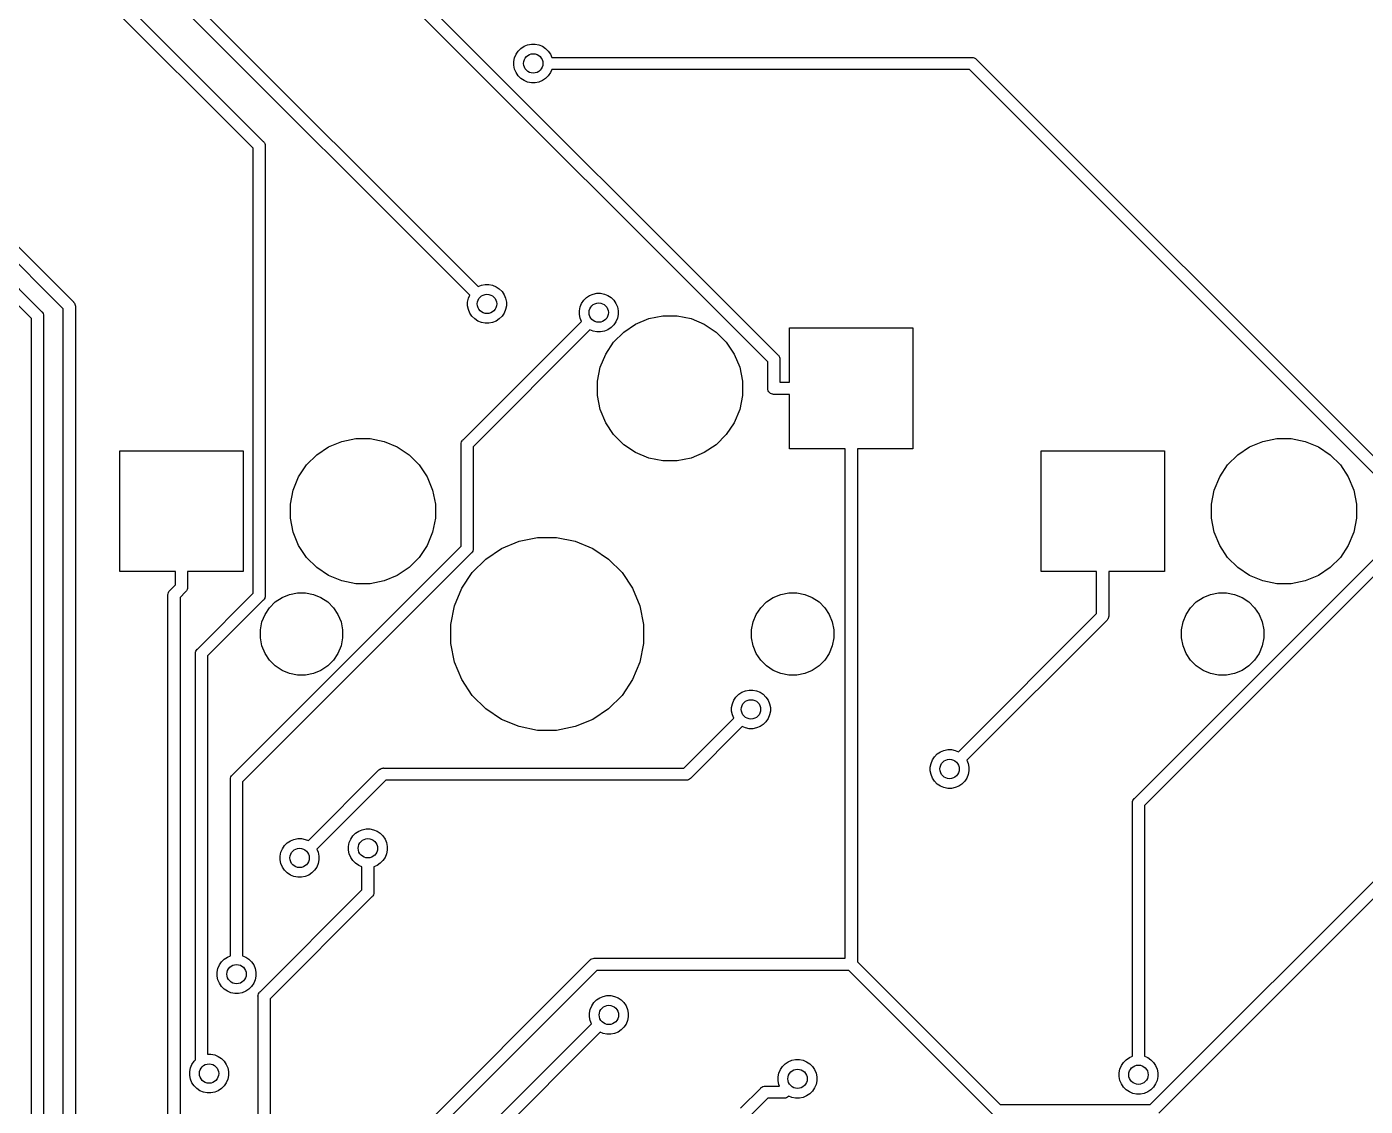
# Model space of a CAD drawing. Extents: x 1.2 to 14.9, y -4.9 to -0.3.
# Drawn here: x 9.416 to 10.506, y -1.868 to -0.989 of the extents above; entities that cross this region are included whole.
import ezdxf

# ---------------------------------------------------------------- set-up
doc = ezdxf.new("R2010")
doc.units = 0
doc.header["$MEASUREMENT"] = 0
doc.layers.add('BLACK', color=7, linetype='CONTINUOUS')

msp = doc.modelspace()

# ---------------------------------------------------------------- linework, layer by layer
at = {"layer": 'BLACK', "linetype": 'CONTINUOUS'}
for p, q in [((10.0197, -1.26166), (9.57049, -0.812434)), ((9.57872, -0.806745), (10.0279, -1.25597)), ((9.04696, -0.839175), (9.42835, -1.22056)), ((9.42012, -1.22625), (9.04127, -0.847406)), ((9.48287, -0.956064), (9.60887, -1.08207)), ((9.60064, -1.08775), (9.47464, -0.961753)), ((9.77695, -1.20734), (9.53905, -0.969442)), ((9.54728, -0.963753), (9.78391, -1.20038)), ((9.81357, -1.01402), (9.81476, -1.01116)), ((9.81476, -1.01116), (9.81648, -1.00858)), ((9.81648, -1.00858), (9.81868, -1.00639)), ((9.81868, -1.00639), (9.82126, -1.00466)), ((9.82126, -1.00466), (9.82412, -1.00348)), ((9.82412, -1.00348), (9.82717, -1.00287)), ((9.82717, -1.00287), (9.83027, -1.00287)), ((9.83027, -1.00287), (9.83331, -1.00348)), ((9.83331, -1.00348), (9.83618, -1.00466)), ((9.83618, -1.00466), (9.83876, -1.00639)), ((9.83876, -1.00639), (9.84095, -1.00858)), ((9.84095, -1.00858), (9.84267, -1.01116)), ((9.84267, -1.01116), (9.84372, -1.0137)), ((9.81297, -1.01707), (9.81357, -1.01402)), ((9.81297, -1.02017), (9.81297, -1.01707)), ((9.81357, -1.02321), (9.81297, -1.02017)), ((9.81476, -1.02608), (9.81357, -1.02321)), ((9.84372, -1.02354), (9.84267, -1.02608)), ((9.84372, -1.0137), (10.1857, -1.0137)), ((10.1839, -1.02354), (9.84372, -1.02354)), ((10.5203, -1.35991), (10.1839, -1.02354)), ((10.1857, -1.0137), (10.1859, -1.01367)), ((10.1859, -1.01367), (10.1862, -1.0137)), ((10.1862, -1.0137), (10.1862, -1.0137)), ((10.1862, -1.0137), (10.1869, -1.01377)), ((10.1869, -1.01377), (10.1878, -1.01405)), ((10.1878, -1.01405), (10.1887, -1.01451)), ((10.1887, -1.01451), (10.1894, -1.01512)), ((10.1894, -1.01512), (10.1896, -1.01531)), ((10.1896, -1.01531), (10.5272, -1.35295)), ((9.81648, -1.02866), (9.81476, -1.02608)), ((9.81868, -1.03085), (9.81648, -1.02866)), ((9.82126, -1.03257), (9.81868, -1.03085)), ((9.82412, -1.03376), (9.82126, -1.03257)), ((9.82717, -1.03437), (9.82412, -1.03376)), ((9.83027, -1.03437), (9.82717, -1.03437)), ((9.83331, -1.03376), (9.83027, -1.03437)), ((9.83618, -1.03257), (9.83331, -1.03376)), ((9.83876, -1.03085), (9.83618, -1.03257)), ((9.84095, -1.02866), (9.83876, -1.03085)), ((9.84267, -1.02608), (9.84095, -1.02866)), ((9.60064, -1.45012), (9.60064, -1.08775)), ((9.60887, -1.08207), (9.60906, -1.08222)), ((9.60906, -1.08222), (9.60921, -1.08241)), ((9.60921, -1.08241), (9.60967, -1.08297)), ((9.60967, -1.08297), (9.60983, -1.08326)), ((9.60983, -1.08326), (9.61013, -1.08382)), ((9.61013, -1.08382), (9.61041, -1.08475)), ((9.61041, -1.08475), (9.61048, -1.08548)), ((9.61048, -1.08548), (9.61048, -1.08548)), ((9.61048, -1.08548), (9.61051, -1.08572)), ((9.61051, -1.08572), (9.61048, -1.08596)), ((9.61048, -1.08596), (9.61048, -1.45192)), ((9.35063, -1.10922), (9.45428, -1.21287)), ((9.44605, -1.21855), (9.3424, -1.11491)), ((9.78645, -1.19933), (9.78949, -1.19872)), ((9.78949, -1.19872), (9.79259, -1.19872)), ((9.79259, -1.19872), (9.79563, -1.19933)), ((9.7759, -1.20987), (9.77695, -1.20734)), ((9.78391, -1.20038), (9.78645, -1.19933)), ((9.79563, -1.19933), (9.7985, -1.20051)), ((9.7985, -1.20051), (9.80108, -1.20224)), ((9.80108, -1.20224), (9.80327, -1.20443)), ((9.80327, -1.20443), (9.805, -1.20701)), ((9.805, -1.20701), (9.80618, -1.20987)), ((9.86979, -1.2115), (9.87198, -1.2093)), ((9.87198, -1.2093), (9.87456, -1.20758)), ((9.87456, -1.20758), (9.87743, -1.20639)), ((9.87743, -1.20639), (9.88047, -1.20579)), ((9.88047, -1.20579), (9.88357, -1.20579)), ((9.88357, -1.20579), (9.88662, -1.20639)), ((9.88662, -1.20639), (9.88948, -1.20758)), ((9.88948, -1.20758), (9.89206, -1.2093)), ((9.89206, -1.2093), (9.89426, -1.2115)), ((9.42835, -1.22056), (9.42854, -1.22072)), ((9.44605, -2.06227), (9.44605, -1.21855)), ((9.45428, -1.21287), (9.45447, -1.21302)), ((9.45447, -1.21302), (9.45462, -1.21321)), ((9.45462, -1.21321), (9.45462, -1.21321)), ((9.45462, -1.21321), (9.4547, -1.21331)), ((9.4547, -1.21331), (9.45508, -1.21377)), ((9.45508, -1.21377), (9.45554, -1.21462)), ((9.45554, -1.21462), (9.45582, -1.21555)), ((9.45582, -1.21555), (9.45589, -1.21627)), ((9.45589, -1.21627), (9.45589, -1.21627)), ((9.45589, -1.21627), (9.45592, -1.21652)), ((9.45592, -1.21652), (9.45589, -1.21676)), ((9.45589, -1.21676), (9.45589, -2.06047)), ((9.77529, -1.21292), (9.7759, -1.20987)), ((9.77529, -1.21602), (9.77529, -1.21292)), ((9.7759, -1.21906), (9.77529, -1.21602)), ((9.77708, -1.22193), (9.7759, -1.21906)), ((9.80618, -1.21906), (9.805, -1.22193)), ((9.80618, -1.20987), (9.80679, -1.21292)), ((9.80679, -1.21602), (9.80618, -1.21906)), ((9.80679, -1.21292), (9.80679, -1.21602)), ((9.86628, -1.21998), (9.86688, -1.21694)), ((9.86628, -1.22309), (9.86628, -1.21998)), ((9.86688, -1.21694), (9.86807, -1.21408)), ((9.86807, -1.21408), (9.86979, -1.2115)), ((9.89426, -1.2115), (9.89598, -1.21408)), ((9.89598, -1.21408), (9.89717, -1.21694)), ((9.89717, -1.21694), (9.89777, -1.21998)), ((9.89777, -1.21998), (9.89777, -1.22309)), ((9.42012, -2.08405), (9.42012, -1.22625)), ((9.42854, -1.22072), (9.42869, -1.2209)), ((9.42869, -1.2209), (9.42869, -1.2209)), ((9.42869, -1.2209), (9.42897, -1.22125)), ((9.42897, -1.22125), (9.42915, -1.22147)), ((9.42915, -1.22147), (9.42961, -1.22232)), ((9.42961, -1.22232), (9.42989, -1.22325)), ((9.42989, -1.22325), (9.42996, -1.22397)), ((9.42996, -1.22397), (9.42996, -1.22397)), ((9.42996, -1.22397), (9.42998, -1.22421)), ((9.42998, -1.22421), (9.42996, -1.22445)), ((9.42996, -1.22445), (9.42996, -2.08225)), ((9.77151, -1.32509), (9.86793, -1.22867)), ((9.77881, -1.22451), (9.77708, -1.22193)), ((9.781, -1.2267), (9.77881, -1.22451)), ((9.78358, -1.22842), (9.781, -1.2267)), ((9.78645, -1.22961), (9.78358, -1.22842)), ((9.78949, -1.23022), (9.78645, -1.22961)), ((9.79259, -1.23022), (9.78949, -1.23022)), ((9.79563, -1.22961), (9.79259, -1.23022)), ((9.7985, -1.22842), (9.79563, -1.22961)), ((9.80108, -1.2267), (9.7985, -1.22842)), ((9.80327, -1.22451), (9.80108, -1.2267)), ((9.805, -1.22193), (9.80327, -1.22451)), ((9.86688, -1.22613), (9.86628, -1.22309)), ((9.86793, -1.22867), (9.86688, -1.22613)), ((9.89598, -1.22899), (9.89426, -1.23157)), ((9.89717, -1.22613), (9.89598, -1.22899)), ((9.89777, -1.22309), (9.89717, -1.22613)), ((9.90235, -1.23735), (9.91203, -1.23089)), ((9.91203, -1.23089), (9.92277, -1.22644)), ((9.92277, -1.22644), (9.93418, -1.22417)), ((9.93418, -1.22417), (9.94582, -1.22417)), ((9.94582, -1.22417), (9.95723, -1.22644)), ((9.95723, -1.22644), (9.96797, -1.23089)), ((9.96797, -1.23089), (9.97765, -1.23735)), ((9.87489, -1.23563), (9.77974, -1.33077)), ((9.87743, -1.23668), (9.87489, -1.23563)), ((9.88047, -1.23728), (9.87743, -1.23668)), ((9.88357, -1.23728), (9.88047, -1.23728)), ((9.88662, -1.23668), (9.88357, -1.23728)), ((9.88948, -1.23549), (9.88662, -1.23668)), ((9.89206, -1.23377), (9.88948, -1.23549)), ((9.89426, -1.23157), (9.89206, -1.23377)), ((9.89413, -1.24558), (9.90235, -1.23735)), ((9.97765, -1.23735), (9.98587, -1.24558)), ((10.0374, -1.2783), (10.0374, -1.23401)), ((10.0374, -1.23401), (10.1378, -1.23401)), ((10.1378, -1.23401), (10.1378, -1.33244)), ((9.88767, -1.25525), (9.89413, -1.24558)), ((9.98587, -1.24558), (9.99233, -1.25525)), ((9.88321, -1.266), (9.88767, -1.25525)), ((9.99233, -1.25525), (9.99679, -1.266)), ((10.0197, -1.28298), (10.0197, -1.26166)), ((10.0279, -1.25597), (10.0281, -1.25613)), ((10.0281, -1.25613), (10.0283, -1.25631)), ((10.0283, -1.25631), (10.0287, -1.25687)), ((10.0287, -1.25687), (10.0289, -1.25716)), ((10.0289, -1.25716), (10.0292, -1.25773)), ((10.0292, -1.25773), (10.0295, -1.25866)), ((10.0295, -1.25866), (10.0296, -1.25938)), ((10.0296, -1.25938), (10.0296, -1.25938)), ((10.0296, -1.25938), (10.0296, -1.25962)), ((10.0296, -1.25962), (10.0296, -1.25986)), ((10.0296, -1.25986), (10.0296, -1.2783)), ((9.88094, -1.27741), (9.88321, -1.266)), ((9.99679, -1.266), (9.99906, -1.27741)), ((9.88094, -1.28904), (9.88094, -1.27741)), ((9.99906, -1.27741), (9.99906, -1.28904)), ((10.0197, -1.28322), (10.0197, -1.28298)), ((10.0198, -1.28419), (10.0197, -1.28322)), ((10.0201, -1.28512), (10.0198, -1.28419)), ((10.0205, -1.28597), (10.0201, -1.28512)), ((10.0211, -1.28672), (10.0205, -1.28597)), ((10.0296, -1.2783), (10.0374, -1.2783)), ((9.88321, -1.30045), (9.88094, -1.28904)), ((9.99906, -1.28904), (9.99679, -1.30045)), ((10.0219, -1.28734), (10.0211, -1.28672)), ((10.0227, -1.28779), (10.0219, -1.28734)), ((10.0237, -1.28807), (10.0227, -1.28779)), ((10.024, -1.28811), (10.0237, -1.28807)), ((10.0246, -1.28817), (10.024, -1.28811)), ((10.0249, -1.28815), (10.0246, -1.28817)), ((10.0374, -1.28815), (10.0249, -1.28815)), ((10.0374, -1.33244), (10.0374, -1.28815)), ((9.88767, -1.3112), (9.88321, -1.30045)), ((9.99679, -1.30045), (9.99233, -1.3112)), ((9.89413, -1.32087), (9.88767, -1.3112)), ((9.99233, -1.3112), (9.98587, -1.32087)), ((9.66203, -1.33089), (9.67277, -1.32644)), ((9.67277, -1.32644), (9.68418, -1.32417)), ((9.68418, -1.32417), (9.69582, -1.32417)), ((9.69582, -1.32417), (9.70723, -1.32644)), ((9.70723, -1.32644), (9.71797, -1.33089)), ((9.76988, -1.32874), (9.76997, -1.32777)), ((9.7699, -1.32898), (9.76988, -1.32874)), ((9.7699, -1.41186), (9.7699, -1.32898)), ((9.76997, -1.32777), (9.77025, -1.32684)), ((9.77025, -1.32684), (9.77071, -1.32599)), ((9.77071, -1.32599), (9.77117, -1.32543)), ((9.77117, -1.32543), (9.77133, -1.32524)), ((9.77117, -1.32543), (9.77117, -1.32543)), ((9.77133, -1.32524), (9.77151, -1.32509)), ((9.90235, -1.3291), (9.89413, -1.32087)), ((9.91203, -1.33556), (9.90235, -1.3291)), ((9.97765, -1.3291), (9.96797, -1.33556)), ((9.98587, -1.32087), (9.97765, -1.3291)), ((10.412, -1.33089), (10.4228, -1.32644)), ((10.4228, -1.32644), (10.4342, -1.32417)), ((10.4342, -1.32417), (10.4458, -1.32417)), ((10.4458, -1.32417), (10.4572, -1.32644)), ((10.4572, -1.32644), (10.468, -1.33089)), ((9.49217, -1.43244), (9.49217, -1.33401)), ((9.49217, -1.33401), (9.59256, -1.33401)), ((9.59256, -1.33401), (9.59256, -1.43244)), ((9.64413, -1.34558), (9.65235, -1.33735)), ((9.65235, -1.33735), (9.66203, -1.33089)), ((9.71797, -1.33089), (9.72765, -1.33735)), ((9.72765, -1.33735), (9.73587, -1.34558)), ((9.77974, -1.33077), (9.77974, -1.41365)), ((9.92277, -1.34001), (9.91203, -1.33556)), ((9.93418, -1.34228), (9.92277, -1.34001)), ((9.95723, -1.34001), (9.94582, -1.34228)), ((9.96797, -1.33556), (9.95723, -1.34001)), ((10.0827, -1.33244), (10.0374, -1.33244)), ((10.0827, -1.74734), (10.0827, -1.33244)), ((10.1378, -1.33244), (10.0926, -1.33244)), ((10.0926, -1.33244), (10.0926, -1.75023)), ((10.2422, -1.43244), (10.2422, -1.33401)), ((10.2422, -1.33401), (10.3426, -1.33401)), ((10.331, -1.86651), (10.8642, -1.33331)), ((10.8725, -1.339), (10.338, -1.87347)), ((10.3426, -1.33401), (10.3426, -1.43244)), ((10.3941, -1.34558), (10.4024, -1.33735)), ((10.4024, -1.33735), (10.412, -1.33089)), ((10.468, -1.33089), (10.4776, -1.33735)), ((10.4776, -1.33735), (10.4859, -1.34558)), ((9.63767, -1.35525), (9.64413, -1.34558)), ((9.73587, -1.34558), (9.74233, -1.35525)), ((9.94582, -1.34228), (9.93418, -1.34228)), ((10.3877, -1.35525), (10.3941, -1.34558)), ((10.4859, -1.34558), (10.4923, -1.35525)), ((9.63321, -1.366), (9.63767, -1.35525)), ((9.74233, -1.35525), (9.74679, -1.366)), ((10.3832, -1.366), (10.3877, -1.35525)), ((10.4923, -1.35525), (10.4968, -1.366)), ((9.63094, -1.37741), (9.63321, -1.366)), ((9.74679, -1.366), (9.74906, -1.37741)), ((10.3809, -1.37741), (10.3832, -1.366)), ((10.4968, -1.366), (10.4991, -1.37741)), ((9.63094, -1.38904), (9.63094, -1.37741)), ((9.74906, -1.37741), (9.74906, -1.38904)), ((10.3182, -1.61711), (10.5588, -1.37653)), ((10.567, -1.38222), (10.3264, -1.6228)), ((10.3809, -1.38904), (10.3809, -1.37741)), ((10.4991, -1.37741), (10.4991, -1.38904)), ((9.63321, -1.40045), (9.63094, -1.38904)), ((9.74906, -1.38904), (9.74679, -1.40045)), ((10.3832, -1.40045), (10.3809, -1.38904)), ((10.4991, -1.38904), (10.4968, -1.40045)), ((9.63767, -1.4112), (9.63321, -1.40045)), ((9.74679, -1.40045), (9.74233, -1.4112)), ((9.8171, -1.40774), (9.83227, -1.40472)), ((9.83227, -1.40472), (9.84773, -1.40472)), ((9.84773, -1.40472), (9.8629, -1.40774)), ((10.3877, -1.4112), (10.3832, -1.40045)), ((10.4968, -1.40045), (10.4923, -1.4112)), ((9.58382, -1.59794), (9.7699, -1.41186)), ((9.64413, -1.42087), (9.63767, -1.4112)), ((9.74233, -1.4112), (9.73587, -1.42087)), ((9.77893, -1.41664), (9.77847, -1.4172)), ((9.77939, -1.41579), (9.77893, -1.41664)), ((9.77946, -1.41558), (9.77939, -1.41579)), ((9.77967, -1.41486), (9.77946, -1.41558)), ((9.77974, -1.41414), (9.77967, -1.41486)), ((9.77974, -1.41365), (9.77977, -1.41389)), ((9.77977, -1.41389), (9.77974, -1.41413)), ((9.77974, -1.41413), (9.77974, -1.41414)), ((9.78996, -1.42225), (9.80282, -1.41366)), ((9.80282, -1.41366), (9.8171, -1.40774)), ((9.8629, -1.40774), (9.87718, -1.41366)), ((9.87718, -1.41366), (9.89004, -1.42225)), ((10.3941, -1.42087), (10.3877, -1.4112)), ((10.4923, -1.4112), (10.4859, -1.42087)), ((9.77813, -1.41754), (9.59205, -1.60362)), ((9.65235, -1.4291), (9.64413, -1.42087)), ((9.73587, -1.42087), (9.72765, -1.4291)), ((9.77832, -1.41739), (9.77813, -1.41754)), ((9.77847, -1.4172), (9.77832, -1.41739)), ((9.77903, -1.43318), (9.78996, -1.42225)), ((9.89004, -1.42225), (9.90097, -1.43318)), ((10.4024, -1.4291), (10.3941, -1.42087)), ((10.4859, -1.42087), (10.4776, -1.4291)), ((9.53744, -1.43244), (9.49217, -1.43244)), ((9.53744, -1.44321), (9.53744, -1.43244)), ((9.59256, -1.43244), (9.54728, -1.43244)), ((9.54728, -1.43244), (9.54728, -1.445)), ((9.66203, -1.43556), (9.65235, -1.4291)), ((9.67277, -1.44001), (9.66203, -1.43556)), ((9.71797, -1.43556), (9.70723, -1.44001)), ((9.72765, -1.4291), (9.71797, -1.43556)), ((9.77043, -1.44604), (9.77903, -1.43318)), ((9.90097, -1.43318), (9.90957, -1.44604)), ((10.2874, -1.43244), (10.2422, -1.43244)), ((10.2874, -1.46654), (10.2874, -1.43244)), ((10.3426, -1.43244), (10.2973, -1.43244)), ((10.2973, -1.43244), (10.2973, -1.46833)), ((10.412, -1.43556), (10.4024, -1.4291)), ((10.4228, -1.44001), (10.412, -1.43556)), ((10.468, -1.43556), (10.4572, -1.44001)), ((10.4776, -1.4291), (10.468, -1.43556)), ((9.53161, -1.44954), (9.53207, -1.44868)), ((9.53207, -1.44868), (9.53268, -1.44793)), ((9.53268, -1.44793), (9.53287, -1.44778)), ((9.53287, -1.44778), (9.53744, -1.44321)), ((9.54567, -1.44889), (9.5411, -1.45347)), ((9.54586, -1.44874), (9.54567, -1.44889)), ((9.54618, -1.44835), (9.54586, -1.44874)), ((9.54647, -1.44799), (9.54618, -1.44835)), ((9.54693, -1.44714), (9.54647, -1.44799)), ((9.547, -1.44692), (9.54693, -1.44714)), ((9.54721, -1.44621), (9.547, -1.44692)), ((9.54728, -1.44549), (9.54721, -1.44621)), ((9.54728, -1.445), (9.54731, -1.44524)), ((9.54731, -1.44524), (9.54728, -1.44549)), ((9.54728, -1.44549), (9.54728, -1.44549)), ((9.68418, -1.44228), (9.67277, -1.44001)), ((9.69582, -1.44228), (9.68418, -1.44228)), ((9.70723, -1.44001), (9.69582, -1.44228)), ((9.76452, -1.46033), (9.77043, -1.44604)), ((9.90957, -1.44604), (9.91548, -1.46033)), ((10.4342, -1.44228), (10.4228, -1.44001)), ((10.4458, -1.44228), (10.4342, -1.44228)), ((10.4572, -1.44001), (10.4458, -1.44228)), ((9.53123, -1.45143), (9.53126, -1.45119)), ((9.53126, -1.45167), (9.53123, -1.45143)), ((9.53126, -1.45119), (9.53133, -1.45046)), ((9.53126, -1.45119), (9.53126, -1.45119)), ((9.53126, -1.88645), (9.53126, -1.45167)), ((9.53133, -1.45046), (9.53161, -1.44954)), ((9.5411, -1.45347), (9.5411, -1.88465)), ((9.55527, -1.49549), (9.60064, -1.45012)), ((9.60887, -1.45581), (9.5635, -1.50118)), ((9.60906, -1.45565), (9.60887, -1.45581)), ((9.60926, -1.45541), (9.60906, -1.45565)), ((9.60967, -1.4549), (9.60926, -1.45541)), ((9.61013, -1.45405), (9.60967, -1.4549)), ((9.61024, -1.4537), (9.61013, -1.45405)), ((9.61041, -1.45312), (9.61024, -1.4537)), ((9.61048, -1.4524), (9.61041, -1.45312)), ((9.61048, -1.45192), (9.61051, -1.45216)), ((9.61051, -1.45216), (9.61048, -1.4524)), ((9.61048, -1.4524), (9.61048, -1.4524)), ((9.61398, -1.46187), (9.61864, -1.4572)), ((9.61864, -1.4572), (9.62413, -1.45354)), ((9.62413, -1.45354), (9.63023, -1.45101)), ((9.63023, -1.45101), (9.6367, -1.44972)), ((9.6367, -1.44972), (9.6433, -1.44972)), ((9.6433, -1.44972), (9.64977, -1.45101)), ((9.64977, -1.45101), (9.65587, -1.45354)), ((9.65587, -1.45354), (9.66136, -1.4572)), ((9.66136, -1.4572), (9.66602, -1.46187)), ((9.7615, -1.47549), (9.76452, -1.46033)), ((9.91548, -1.46033), (9.9185, -1.47549)), ((10.014, -1.46187), (10.0186, -1.4572)), ((10.0186, -1.4572), (10.0241, -1.45354)), ((10.0241, -1.45354), (10.0302, -1.45101)), ((10.0302, -1.45101), (10.0367, -1.44972)), ((10.0367, -1.44972), (10.0433, -1.44972)), ((10.0433, -1.44972), (10.0498, -1.45101)), ((10.0498, -1.45101), (10.0559, -1.45354)), ((10.0559, -1.45354), (10.0614, -1.4572)), ((10.0614, -1.4572), (10.066, -1.46187)), ((10.364, -1.46187), (10.3686, -1.4572)), ((10.3686, -1.4572), (10.3741, -1.45354)), ((10.3741, -1.45354), (10.3802, -1.45101)), ((10.3802, -1.45101), (10.3867, -1.44972)), ((10.3867, -1.44972), (10.3933, -1.44972)), ((10.3933, -1.44972), (10.3998, -1.45101)), ((10.3998, -1.45101), (10.4059, -1.45354)), ((10.4059, -1.45354), (10.4114, -1.4572)), ((10.4114, -1.4572), (10.416, -1.46187)), ((9.60779, -1.47345), (9.61031, -1.46736)), ((9.61031, -1.46736), (9.61398, -1.46187)), ((9.66602, -1.46187), (9.66969, -1.46736)), ((9.66969, -1.46736), (9.67221, -1.47345)), ((10.0078, -1.47345), (10.0103, -1.46736)), ((10.0103, -1.46736), (10.014, -1.46187)), ((10.066, -1.46187), (10.0697, -1.46736)), ((10.0697, -1.46736), (10.0722, -1.47345)), ((10.1749, -1.57911), (10.2874, -1.46654)), ((10.2969, -1.47047), (10.2965, -1.47132)), ((10.2972, -1.46974), (10.2969, -1.47047)), ((10.2973, -1.46882), (10.2972, -1.46954)), ((10.2972, -1.46954), (10.2972, -1.46974)), ((10.2973, -1.46833), (10.2973, -1.46857)), ((10.2973, -1.46857), (10.2973, -1.46882)), ((10.2973, -1.46882), (10.2973, -1.46882)), ((10.3578, -1.47345), (10.3603, -1.46736)), ((10.3603, -1.46736), (10.364, -1.46187)), ((10.416, -1.46187), (10.4197, -1.46736)), ((10.4197, -1.46736), (10.4222, -1.47345)), ((9.6065, -1.47992), (9.60779, -1.47345)), ((9.6065, -1.48652), (9.6065, -1.47992)), ((9.67221, -1.47345), (9.6735, -1.47992)), ((9.6735, -1.47992), (9.6735, -1.48652)), ((9.7615, -1.49096), (9.7615, -1.47549)), ((9.9185, -1.47549), (9.9185, -1.49096)), ((10.0065, -1.47992), (10.0078, -1.47345)), ((10.0065, -1.48652), (10.0065, -1.47992)), ((10.0722, -1.47345), (10.0735, -1.47992)), ((10.0735, -1.47992), (10.0735, -1.48652)), ((10.2957, -1.47223), (10.1818, -1.58607)), ((10.2959, -1.47207), (10.2957, -1.47223)), ((10.2963, -1.47156), (10.2959, -1.47207)), ((10.2965, -1.47132), (10.2963, -1.47156)), ((10.3565, -1.47992), (10.3578, -1.47345)), ((10.3565, -1.48652), (10.3565, -1.47992)), ((10.4222, -1.47345), (10.4235, -1.47992)), ((10.4235, -1.47992), (10.4235, -1.48652)), ((9.60779, -1.493), (9.6065, -1.48652)), ((9.61031, -1.49909), (9.60779, -1.493)), ((9.67221, -1.493), (9.66969, -1.49909)), ((9.6735, -1.48652), (9.67221, -1.493)), ((9.76452, -1.50612), (9.7615, -1.49096)), ((9.9185, -1.49096), (9.91548, -1.50612)), ((10.0078, -1.493), (10.0065, -1.48652)), ((10.0103, -1.49909), (10.0078, -1.493)), ((10.0722, -1.493), (10.0697, -1.49909)), ((10.0735, -1.48652), (10.0722, -1.493)), ((10.3578, -1.493), (10.3565, -1.48652)), ((10.3603, -1.49909), (10.3578, -1.493)), ((10.4222, -1.493), (10.4197, -1.49909)), ((10.4235, -1.48652), (10.4222, -1.493)), ((9.55363, -1.49915), (9.55365, -1.4989)), ((9.55365, -1.49939), (9.55363, -1.49915)), ((9.55365, -1.4989), (9.55372, -1.49818)), ((9.55365, -1.4989), (9.55365, -1.4989)), ((9.55365, -1.83002), (9.55365, -1.49939)), ((9.55372, -1.49818), (9.55401, -1.49725)), ((9.55401, -1.49725), (9.55446, -1.4964)), ((9.55446, -1.4964), (9.55508, -1.49565)), ((9.55508, -1.49565), (9.55527, -1.49549)), ((9.5635, -1.50118), (9.5635, -1.82547)), ((9.61398, -1.50458), (9.61031, -1.49909)), ((9.66969, -1.49909), (9.66602, -1.50458)), ((10.014, -1.50458), (10.0103, -1.49909)), ((10.0697, -1.49909), (10.066, -1.50458)), ((10.364, -1.50458), (10.3603, -1.49909)), ((10.4197, -1.49909), (10.416, -1.50458)), ((9.61864, -1.50925), (9.61398, -1.50458)), ((9.62413, -1.51291), (9.61864, -1.50925)), ((9.63023, -1.51544), (9.62413, -1.51291)), ((9.65587, -1.51291), (9.64977, -1.51544)), ((9.66136, -1.50925), (9.65587, -1.51291)), ((9.66602, -1.50458), (9.66136, -1.50925)), ((9.77043, -1.52041), (9.76452, -1.50612)), ((9.91548, -1.50612), (9.90957, -1.52041)), ((10.0186, -1.50925), (10.014, -1.50458)), ((10.0241, -1.51291), (10.0186, -1.50925)), ((10.0302, -1.51544), (10.0241, -1.51291)), ((10.0559, -1.51291), (10.0498, -1.51544)), ((10.0614, -1.50925), (10.0559, -1.51291)), ((10.066, -1.50458), (10.0614, -1.50925)), ((10.3686, -1.50925), (10.364, -1.50458)), ((10.3741, -1.51291), (10.3686, -1.50925)), ((10.3802, -1.51544), (10.3741, -1.51291)), ((10.4059, -1.51291), (10.3998, -1.51544)), ((10.4114, -1.50925), (10.4059, -1.51291)), ((10.416, -1.50458), (10.4114, -1.50925)), ((9.6367, -1.51672), (9.63023, -1.51544)), ((9.6433, -1.51672), (9.6367, -1.51672)), ((9.64977, -1.51544), (9.6433, -1.51672)), ((9.77903, -1.53327), (9.77043, -1.52041)), ((9.90957, -1.52041), (9.90097, -1.53327)), ((10.0367, -1.51672), (10.0302, -1.51544)), ((10.0433, -1.51672), (10.0367, -1.51672)), ((10.0498, -1.51544), (10.0433, -1.51672)), ((10.3867, -1.51672), (10.3802, -1.51544)), ((10.3933, -1.51672), (10.3867, -1.51672)), ((10.3998, -1.51544), (10.3933, -1.51672)), ((9.78996, -1.5442), (9.77903, -1.53327)), ((9.90097, -1.53327), (9.89004, -1.5442)), ((9.99205, -1.53716), (9.99377, -1.53458)), ((9.99377, -1.53458), (9.99597, -1.53239)), ((9.99597, -1.53239), (9.99854, -1.53066)), ((9.99854, -1.53066), (10.0014, -1.52948)), ((10.0014, -1.52948), (10.0045, -1.52887)), ((10.0045, -1.52887), (10.0076, -1.52887)), ((10.0076, -1.52887), (10.0106, -1.52948)), ((10.0106, -1.52948), (10.0135, -1.53066)), ((10.0135, -1.53066), (10.016, -1.53239)), ((10.016, -1.53239), (10.0182, -1.53458)), ((10.0182, -1.53458), (10.02, -1.53716)), ((9.80282, -1.55279), (9.78996, -1.5442)), ((9.89004, -1.5442), (9.87718, -1.55279)), ((9.99026, -1.54307), (9.99086, -1.54002)), ((9.99026, -1.54617), (9.99026, -1.54307)), ((9.99086, -1.54921), (9.99026, -1.54617)), ((9.99086, -1.54002), (9.99205, -1.53716)), ((10.02, -1.53716), (10.0211, -1.54002)), ((10.0211, -1.54002), (10.0218, -1.54307)), ((10.0218, -1.54617), (10.0211, -1.54921)), ((10.0218, -1.54307), (10.0218, -1.54617)), ((9.8171, -1.55871), (9.80282, -1.55279)), ((9.87718, -1.55279), (9.8629, -1.55871)), ((9.95126, -1.5924), (9.99191, -1.55175)), ((9.99191, -1.55175), (9.99086, -1.54921)), ((10.016, -1.55685), (10.0135, -1.55857)), ((10.0182, -1.55466), (10.016, -1.55685)), ((10.02, -1.55208), (10.0182, -1.55466)), ((10.0211, -1.54921), (10.02, -1.55208)), ((9.83227, -1.56172), (9.8171, -1.55871)), ((9.84773, -1.56172), (9.83227, -1.56172)), ((9.8629, -1.55871), (9.84773, -1.56172)), ((9.99887, -1.55871), (9.95695, -1.60063)), ((10.0014, -1.55976), (9.99887, -1.55871)), ((10.0045, -1.56037), (10.0014, -1.55976)), ((10.0076, -1.56037), (10.0045, -1.56037)), ((10.0106, -1.55976), (10.0076, -1.56037)), ((10.0135, -1.55857), (10.0106, -1.55976)), ((10.1577, -1.58097), (10.1603, -1.57925)), ((10.1603, -1.57925), (10.1631, -1.57806)), ((10.1631, -1.57806), (10.1662, -1.57745)), ((10.1662, -1.57745), (10.1693, -1.57745)), ((10.1693, -1.57745), (10.1723, -1.57806)), ((10.1723, -1.57806), (10.1749, -1.57911)), ((10.152, -1.59165), (10.1526, -1.58861)), ((10.1526, -1.58861), (10.1538, -1.58574)), ((10.1538, -1.58574), (10.1555, -1.58316)), ((10.1555, -1.58316), (10.1577, -1.58097)), ((10.1818, -1.58607), (10.1829, -1.58861)), ((10.1829, -1.58861), (10.1835, -1.59165)), ((9.58218, -1.60159), (9.58228, -1.60062)), ((9.58221, -1.60183), (9.58218, -1.60159)), ((9.58221, -1.74525), (9.58221, -1.60183)), ((9.58228, -1.60062), (9.58256, -1.59969)), ((9.58256, -1.59969), (9.58302, -1.59884)), ((9.58302, -1.59884), (9.58348, -1.59828)), ((9.58348, -1.59828), (9.58363, -1.59809)), ((9.58348, -1.59828), (9.58348, -1.59828)), ((9.58363, -1.59809), (9.58382, -1.59794)), ((9.64557, -1.65153), (9.70309, -1.59401)), ((9.70309, -1.59401), (9.70324, -1.59383)), ((9.70324, -1.59383), (9.7038, -1.59336)), ((9.7038, -1.59336), (9.70399, -1.59321)), ((9.70399, -1.59321), (9.70484, -1.59275)), ((9.70484, -1.59275), (9.70577, -1.59247)), ((9.70577, -1.59247), (9.70649, -1.5924)), ((9.70649, -1.5924), (9.7065, -1.5924)), ((9.7065, -1.5924), (9.70674, -1.59238)), ((9.70674, -1.59238), (9.70698, -1.5924)), ((9.70698, -1.5924), (9.95126, -1.5924)), ((9.95519, -1.60189), (9.95426, -1.60217)), ((9.95605, -1.60143), (9.95519, -1.60189)), ((9.9568, -1.60082), (9.95605, -1.60143)), ((9.95695, -1.60063), (9.9568, -1.60082)), ((10.152, -1.59475), (10.152, -1.59165)), ((10.1526, -1.59779), (10.152, -1.59475)), ((10.1538, -1.60066), (10.1526, -1.59779)), ((10.1555, -1.60324), (10.1538, -1.60066)), ((10.1817, -1.60066), (10.18, -1.60324)), ((10.1829, -1.59779), (10.1817, -1.60066)), ((10.1835, -1.59475), (10.1829, -1.59779)), ((10.1835, -1.59165), (10.1835, -1.59475)), ((9.59205, -1.60362), (9.59205, -1.74525)), ((9.70877, -1.60224), (9.65253, -1.65849)), ((9.95306, -1.60224), (9.70877, -1.60224)), ((9.9533, -1.60227), (9.95306, -1.60224)), ((9.95354, -1.60224), (9.9533, -1.60227)), ((9.95426, -1.60217), (9.95354, -1.60224)), ((9.95354, -1.60224), (9.95354, -1.60224)), ((10.1577, -1.60543), (10.1555, -1.60324)), ((10.1603, -1.60716), (10.1577, -1.60543)), ((10.1631, -1.60834), (10.1603, -1.60716)), ((10.1662, -1.60895), (10.1631, -1.60834)), ((10.1693, -1.60895), (10.1662, -1.60895)), ((10.1723, -1.60834), (10.1693, -1.60895)), ((10.1752, -1.60716), (10.1723, -1.60834)), ((10.1778, -1.60543), (10.1752, -1.60716)), ((10.18, -1.60324), (10.1778, -1.60543)), ((10.3166, -1.62052), (10.3167, -1.6198)), ((10.3166, -1.62076), (10.3166, -1.62052)), ((10.3166, -1.62052), (10.3166, -1.62052)), ((10.3166, -1.621), (10.3166, -1.62076)), ((10.3166, -1.82717), (10.3166, -1.621)), ((10.3167, -1.6198), (10.3169, -1.61887)), ((10.3169, -1.61887), (10.3174, -1.61802)), ((10.3174, -1.61802), (10.318, -1.61727)), ((10.318, -1.61727), (10.3182, -1.61711)), ((10.3264, -1.6228), (10.3264, -1.82717)), ((9.68184, -1.64773), (9.68404, -1.64554)), ((9.68404, -1.64554), (9.68662, -1.64381)), ((9.68662, -1.64381), (9.68948, -1.64262)), ((9.68948, -1.64262), (9.69252, -1.64202)), ((9.69252, -1.64202), (9.69563, -1.64202)), ((9.69563, -1.64202), (9.69867, -1.64262)), ((9.69867, -1.64262), (9.70153, -1.64381)), ((9.70153, -1.64381), (9.70411, -1.64554)), ((9.70411, -1.64554), (9.70631, -1.64773)), ((9.62448, -1.65816), (9.6262, -1.65558)), ((9.6262, -1.65558), (9.6284, -1.65339)), ((9.6284, -1.65339), (9.63098, -1.65167)), ((9.63098, -1.65167), (9.63384, -1.65048)), ((9.63384, -1.65048), (9.63689, -1.64987)), ((9.63689, -1.64987), (9.63999, -1.64987)), ((9.63999, -1.64987), (9.64303, -1.65048)), ((9.64303, -1.65048), (9.64557, -1.65153)), ((9.67833, -1.65622), (9.67893, -1.65317)), ((9.67833, -1.65932), (9.67833, -1.65622)), ((9.67893, -1.65317), (9.68012, -1.65031)), ((9.68012, -1.65031), (9.68184, -1.64773)), ((9.70631, -1.64773), (9.70803, -1.65031)), ((9.70803, -1.65031), (9.70922, -1.65317)), ((9.70922, -1.65317), (9.70982, -1.65622)), ((9.70982, -1.65622), (9.70982, -1.65932)), ((9.62269, -1.66407), (9.62329, -1.66103)), ((9.62269, -1.66717), (9.62269, -1.66407)), ((9.62329, -1.67022), (9.62269, -1.66717)), ((9.62329, -1.66103), (9.62448, -1.65816)), ((9.65253, -1.65849), (9.65358, -1.66103)), ((9.65358, -1.66103), (9.65419, -1.66407)), ((9.65419, -1.66717), (9.65358, -1.67022)), ((9.65419, -1.66407), (9.65419, -1.66717)), ((9.67893, -1.66236), (9.67833, -1.65932)), ((9.68012, -1.66523), (9.67893, -1.66236)), ((9.68184, -1.66781), (9.68012, -1.66523)), ((9.70803, -1.66523), (9.70631, -1.66781)), ((9.70922, -1.66236), (9.70803, -1.66523)), ((9.70982, -1.65932), (9.70922, -1.66236)), ((9.62448, -1.67308), (9.62329, -1.67022)), ((9.6262, -1.67566), (9.62448, -1.67308)), ((9.6284, -1.67785), (9.6262, -1.67566)), ((9.63098, -1.67958), (9.6284, -1.67785)), ((9.64848, -1.67785), (9.6459, -1.67958)), ((9.65067, -1.67566), (9.64848, -1.67785)), ((9.65239, -1.67308), (9.65067, -1.67566)), ((9.65358, -1.67022), (9.65239, -1.67308)), ((9.68404, -1.67), (9.68184, -1.66781)), ((9.68662, -1.67172), (9.68404, -1.67)), ((9.68915, -1.67277), (9.68662, -1.67172)), ((9.68915, -1.69166), (9.68915, -1.67277)), ((9.70153, -1.67172), (9.699, -1.67277)), ((9.699, -1.67277), (9.699, -1.69346)), ((9.70411, -1.67), (9.70153, -1.67172)), ((9.70631, -1.66781), (9.70411, -1.67)), ((9.63384, -1.68076), (9.63098, -1.67958)), ((9.63689, -1.68137), (9.63384, -1.68076)), ((9.63999, -1.68137), (9.63689, -1.68137)), ((9.64303, -1.68076), (9.63999, -1.68137)), ((9.6459, -1.67958), (9.64303, -1.68076)), ((9.60621, -1.77461), (9.68915, -1.69166)), ((9.69738, -1.69735), (9.61444, -1.78029)), ((9.69757, -1.6972), (9.69738, -1.69735)), ((9.69773, -1.69701), (9.69757, -1.6972)), ((9.69819, -1.69645), (9.69773, -1.69701)), ((9.69773, -1.69701), (9.69773, -1.69701)), ((9.69864, -1.69559), (9.69819, -1.69645)), ((9.69819, -1.69645), (9.69819, -1.69645)), ((9.69892, -1.69467), (9.69864, -1.69559)), ((9.699, -1.69394), (9.69892, -1.69467)), ((9.699, -1.69346), (9.69902, -1.6937)), ((9.69902, -1.6937), (9.699, -1.69394)), ((9.699, -1.69394), (9.699, -1.69394)), ((9.57199, -1.75567), (9.57317, -1.7528)), ((9.57317, -1.7528), (9.5749, -1.75022)), ((9.5749, -1.75022), (9.57709, -1.74803)), ((9.57709, -1.74803), (9.57967, -1.7463)), ((9.57967, -1.7463), (9.58221, -1.74525)), ((9.59205, -1.74525), (9.59459, -1.7463)), ((9.59459, -1.7463), (9.59717, -1.74803)), ((9.59717, -1.74803), (9.59936, -1.75022)), ((9.59936, -1.75022), (9.60109, -1.7528)), ((9.60109, -1.7528), (9.60227, -1.75567)), ((9.66933, -1.9544), (9.87477, -1.74895)), ((9.87477, -1.74895), (9.87493, -1.74877)), ((9.87493, -1.74877), (9.87512, -1.74861)), ((9.87512, -1.74861), (9.87568, -1.74815)), ((9.87512, -1.74861), (9.87512, -1.74861)), ((9.87568, -1.74815), (9.87653, -1.7477)), ((9.87568, -1.74815), (9.87568, -1.74815)), ((9.87568, -1.74815), (9.87568, -1.74815)), ((9.87653, -1.7477), (9.87746, -1.74741)), ((9.87746, -1.74741), (9.87818, -1.74734)), ((9.87818, -1.74734), (9.87843, -1.74732)), ((9.87818, -1.74734), (9.87818, -1.74734)), ((9.87843, -1.74732), (9.87867, -1.74734)), ((9.87867, -1.74734), (10.0827, -1.74734)), ((10.0926, -1.75023), (10.2088, -1.86651)), ((9.57138, -1.75871), (9.57199, -1.75567)), ((9.57138, -1.76181), (9.57138, -1.75871)), ((9.57199, -1.76485), (9.57138, -1.76181)), ((9.57317, -1.76772), (9.57199, -1.76485)), ((9.60227, -1.76485), (9.60109, -1.76772)), ((9.60227, -1.75567), (9.60288, -1.75871)), ((9.60288, -1.76181), (9.60227, -1.76485)), ((9.60288, -1.75871), (9.60288, -1.76181)), ((9.88046, -1.75719), (9.67756, -1.96009)), ((10.0856, -1.75719), (9.88046, -1.75719)), ((10.2032, -1.87474), (10.0856, -1.75719)), ((9.5749, -1.7703), (9.57317, -1.76772)), ((9.57709, -1.77249), (9.5749, -1.7703)), ((9.57967, -1.77422), (9.57709, -1.77249)), ((9.58254, -1.7754), (9.57967, -1.77422)), ((9.58558, -1.77601), (9.58254, -1.7754)), ((9.58868, -1.77601), (9.58558, -1.77601)), ((9.59172, -1.7754), (9.58868, -1.77601)), ((9.59459, -1.77422), (9.59172, -1.7754)), ((9.59717, -1.77249), (9.59459, -1.77422)), ((9.59936, -1.7703), (9.59717, -1.77249)), ((9.60109, -1.76772), (9.59936, -1.7703)), ((9.60467, -1.77729), (9.60495, -1.77636)), ((9.60495, -1.77636), (9.60541, -1.77551)), ((9.60541, -1.77551), (9.60587, -1.77495)), ((9.60587, -1.77495), (9.60602, -1.77476)), ((9.60587, -1.77495), (9.60587, -1.77495)), ((9.60602, -1.77476), (9.60621, -1.77461)), ((9.60457, -1.77826), (9.60467, -1.77729)), ((9.6046, -1.7785), (9.60457, -1.77826)), ((9.6046, -2.10264), (9.6046, -1.7785)), ((9.61444, -1.78029), (9.61444, -2.10444)), ((9.87514, -1.78892), (9.87632, -1.78605)), ((9.87632, -1.78605), (9.87805, -1.78347)), ((9.87805, -1.78347), (9.88024, -1.78128)), ((9.88024, -1.78128), (9.88282, -1.77956)), ((9.88282, -1.77956), (9.88569, -1.77837)), ((9.88569, -1.77837), (9.88873, -1.77776)), ((9.88873, -1.77776), (9.89183, -1.77776)), ((9.89183, -1.77776), (9.89487, -1.77837)), ((9.89487, -1.77837), (9.89774, -1.77956)), ((9.89774, -1.77956), (9.90032, -1.78128)), ((9.90032, -1.78128), (9.90251, -1.78347)), ((9.90251, -1.78347), (9.90424, -1.78605)), ((9.90424, -1.78605), (9.90542, -1.78892)), ((9.87453, -1.79196), (9.87514, -1.78892)), ((9.87453, -1.79506), (9.87453, -1.79196)), ((9.87514, -1.79811), (9.87453, -1.79506)), ((9.87619, -1.80064), (9.87514, -1.79811)), ((9.90542, -1.79811), (9.90424, -1.80097)), ((9.90542, -1.78892), (9.90603, -1.79196)), ((9.90603, -1.79506), (9.90542, -1.79811)), ((9.90603, -1.79196), (9.90603, -1.79506)), ((9.77331, -1.90353), (9.87619, -1.80064)), ((9.88315, -1.8076), (9.78154, -1.90922)), ((9.88569, -1.80865), (9.88315, -1.8076)), ((9.88873, -1.80926), (9.88569, -1.80865)), ((9.89487, -1.80865), (9.89183, -1.80926)), ((9.89774, -1.80747), (9.89487, -1.80865)), ((9.90032, -1.80574), (9.89774, -1.80747)), ((9.90251, -1.80355), (9.90032, -1.80574)), ((9.90424, -1.80097), (9.90251, -1.80355)), ((9.89183, -1.80926), (9.88873, -1.80926)), ((9.5525, -1.83118), (9.55365, -1.83002)), ((9.5635, -1.82547), (9.56628, -1.82547)), ((9.56628, -1.82547), (9.56933, -1.82607)), ((9.56933, -1.82607), (9.57219, -1.82726)), ((9.57219, -1.82726), (9.57477, -1.82898)), ((9.57477, -1.82898), (9.57696, -1.83118)), ((10.0364, -1.83154), (10.0393, -1.83036)), ((10.0393, -1.83036), (10.0423, -1.82975)), ((10.0423, -1.82975), (10.0454, -1.82975)), ((10.0454, -1.82975), (10.0485, -1.83036)), ((10.0485, -1.83036), (10.0513, -1.83154)), ((10.3093, -1.83214), (10.3115, -1.82994)), ((10.3115, -1.82994), (10.3141, -1.82822)), ((10.3141, -1.82822), (10.3166, -1.82717)), ((10.3264, -1.82717), (10.329, -1.82822)), ((10.329, -1.82822), (10.3316, -1.82994)), ((10.3316, -1.82994), (10.3337, -1.83214)), ((9.54898, -1.83967), (9.54959, -1.83662)), ((9.54898, -1.84277), (9.54898, -1.83967)), ((9.54959, -1.83662), (9.55078, -1.83376)), ((9.55078, -1.83376), (9.5525, -1.83118)), ((9.57696, -1.83118), (9.57869, -1.83376)), ((9.57869, -1.83376), (9.57988, -1.83662)), ((9.57988, -1.83662), (9.58048, -1.83967)), ((9.58048, -1.83967), (9.58048, -1.84277)), ((10.0281, -1.84395), (10.0287, -1.84091)), ((10.0287, -1.84091), (10.0299, -1.83804)), ((10.0299, -1.83804), (10.0317, -1.83546)), ((10.0317, -1.83546), (10.0338, -1.83327)), ((10.0338, -1.83327), (10.0364, -1.83154)), ((10.0513, -1.83154), (10.0539, -1.83327)), ((10.0539, -1.83327), (10.0561, -1.83546)), ((10.0561, -1.83546), (10.0578, -1.83804)), ((10.0578, -1.83804), (10.059, -1.84091)), ((10.059, -1.84091), (10.0596, -1.84395)), ((10.3058, -1.84063), (10.3064, -1.83758)), ((10.3058, -1.84373), (10.3058, -1.84063)), ((10.3064, -1.83758), (10.3076, -1.83472)), ((10.3076, -1.83472), (10.3093, -1.83214)), ((10.3337, -1.83214), (10.3355, -1.83472)), ((10.3355, -1.83472), (10.3367, -1.83758)), ((10.3367, -1.83758), (10.3373, -1.84063)), ((10.3373, -1.84063), (10.3373, -1.84373)), ((9.54959, -1.84581), (9.54898, -1.84277)), ((9.55078, -1.84868), (9.54959, -1.84581)), ((9.5525, -1.85126), (9.55078, -1.84868)), ((9.55469, -1.85345), (9.5525, -1.85126)), ((9.57696, -1.85126), (9.57477, -1.85345)), ((9.57869, -1.84868), (9.57696, -1.85126)), ((9.57988, -1.84581), (9.57869, -1.84868)), ((9.58048, -1.84277), (9.57988, -1.84581)), ((10.0141, -1.85283), (10.0143, -1.85268)), ((10.0143, -1.85268), (10.0149, -1.85222)), ((10.0143, -1.85268), (10.0143, -1.85268)), ((10.0149, -1.85222), (10.0157, -1.85176)), ((10.0149, -1.85222), (10.0149, -1.85222)), ((10.0149, -1.85222), (10.0149, -1.85222)), ((10.0157, -1.85176), (10.0166, -1.85148)), ((10.0166, -1.85148), (10.0174, -1.85141)), ((10.0174, -1.85141), (10.0176, -1.85139)), ((10.0174, -1.85141), (10.0174, -1.85141)), ((10.0176, -1.85139), (10.0178, -1.85141)), ((10.0178, -1.85141), (10.0293, -1.85141)), ((10.0281, -1.84705), (10.0281, -1.84395)), ((10.0287, -1.85009), (10.0281, -1.84705)), ((10.0293, -1.85141), (10.0287, -1.85009)), ((10.059, -1.85009), (10.0578, -1.85296)), ((10.0596, -1.84705), (10.059, -1.85009)), ((10.0596, -1.84395), (10.0596, -1.84705)), ((10.3064, -1.84677), (10.3058, -1.84373)), ((10.3076, -1.84964), (10.3064, -1.84677)), ((10.3093, -1.85222), (10.3076, -1.84964)), ((10.3115, -1.85441), (10.3093, -1.85222)), ((10.3337, -1.85222), (10.3316, -1.85441)), ((10.3355, -1.84964), (10.3337, -1.85222)), ((10.3367, -1.84677), (10.3355, -1.84964)), ((10.3373, -1.84373), (10.3367, -1.84677)), ((9.55727, -1.85517), (9.55469, -1.85345)), ((9.56014, -1.85636), (9.55727, -1.85517)), ((9.56318, -1.85696), (9.56014, -1.85636)), ((9.56628, -1.85696), (9.56318, -1.85696)), ((9.56933, -1.85636), (9.56628, -1.85696)), ((9.57219, -1.85517), (9.56933, -1.85636)), ((9.57477, -1.85345), (9.57219, -1.85517)), ((9.99756, -1.86941), (10.0139, -1.85302)), ((10.0196, -1.86125), (10.0058, -1.8751)), ((10.0139, -1.85302), (10.0141, -1.85283)), ((10.0328, -1.86125), (10.0196, -1.86125)), ((10.0331, -1.86128), (10.0328, -1.86125)), ((10.0333, -1.86125), (10.0331, -1.86128)), ((10.034, -1.86118), (10.0333, -1.86125)), ((10.0333, -1.86125), (10.0333, -1.86125)), ((10.0349, -1.8609), (10.034, -1.86118)), ((10.0358, -1.86044), (10.0349, -1.8609)), ((10.0366, -1.85983), (10.0358, -1.86044)), ((10.0367, -1.85964), (10.0366, -1.85983)), ((10.0368, -1.85959), (10.0367, -1.85964)), ((10.0393, -1.86064), (10.0368, -1.85959)), ((10.0423, -1.86125), (10.0393, -1.86064)), ((10.0454, -1.86125), (10.0423, -1.86125)), ((10.0485, -1.86064), (10.0454, -1.86125)), ((10.0513, -1.85946), (10.0485, -1.86064)), ((10.0539, -1.85773), (10.0513, -1.85946)), ((10.0561, -1.85554), (10.0539, -1.85773)), ((10.0578, -1.85296), (10.0561, -1.85554)), ((10.3141, -1.85613), (10.3115, -1.85441)), ((10.3169, -1.85732), (10.3141, -1.85613)), ((10.32, -1.85793), (10.3169, -1.85732)), ((10.3231, -1.85793), (10.32, -1.85793)), ((10.3261, -1.85732), (10.3231, -1.85793)), ((10.329, -1.85613), (10.3261, -1.85732)), ((10.3316, -1.85441), (10.329, -1.85613)), ((10.2088, -1.86651), (10.331, -1.86651))]:
    msp.add_line(p, q, dxfattribs=at)
at = {"layer": 'BLACK'}
for centre in [(9.82872, -1.01862), (9.79104, -1.21447), (9.88202, -1.22154), (10.006, -1.54462), (10.1677, -1.5932), (9.69407, -1.65777), (9.63844, -1.66562), (9.58713, -1.76026), (9.89028, -1.79351), (9.56473, -1.84122), (10.0439, -1.8455), (10.3215, -1.84218)]:
    msp.add_circle(centre, 0.007874, dxfattribs=at)

doc.saveas('drawing.dxf')
